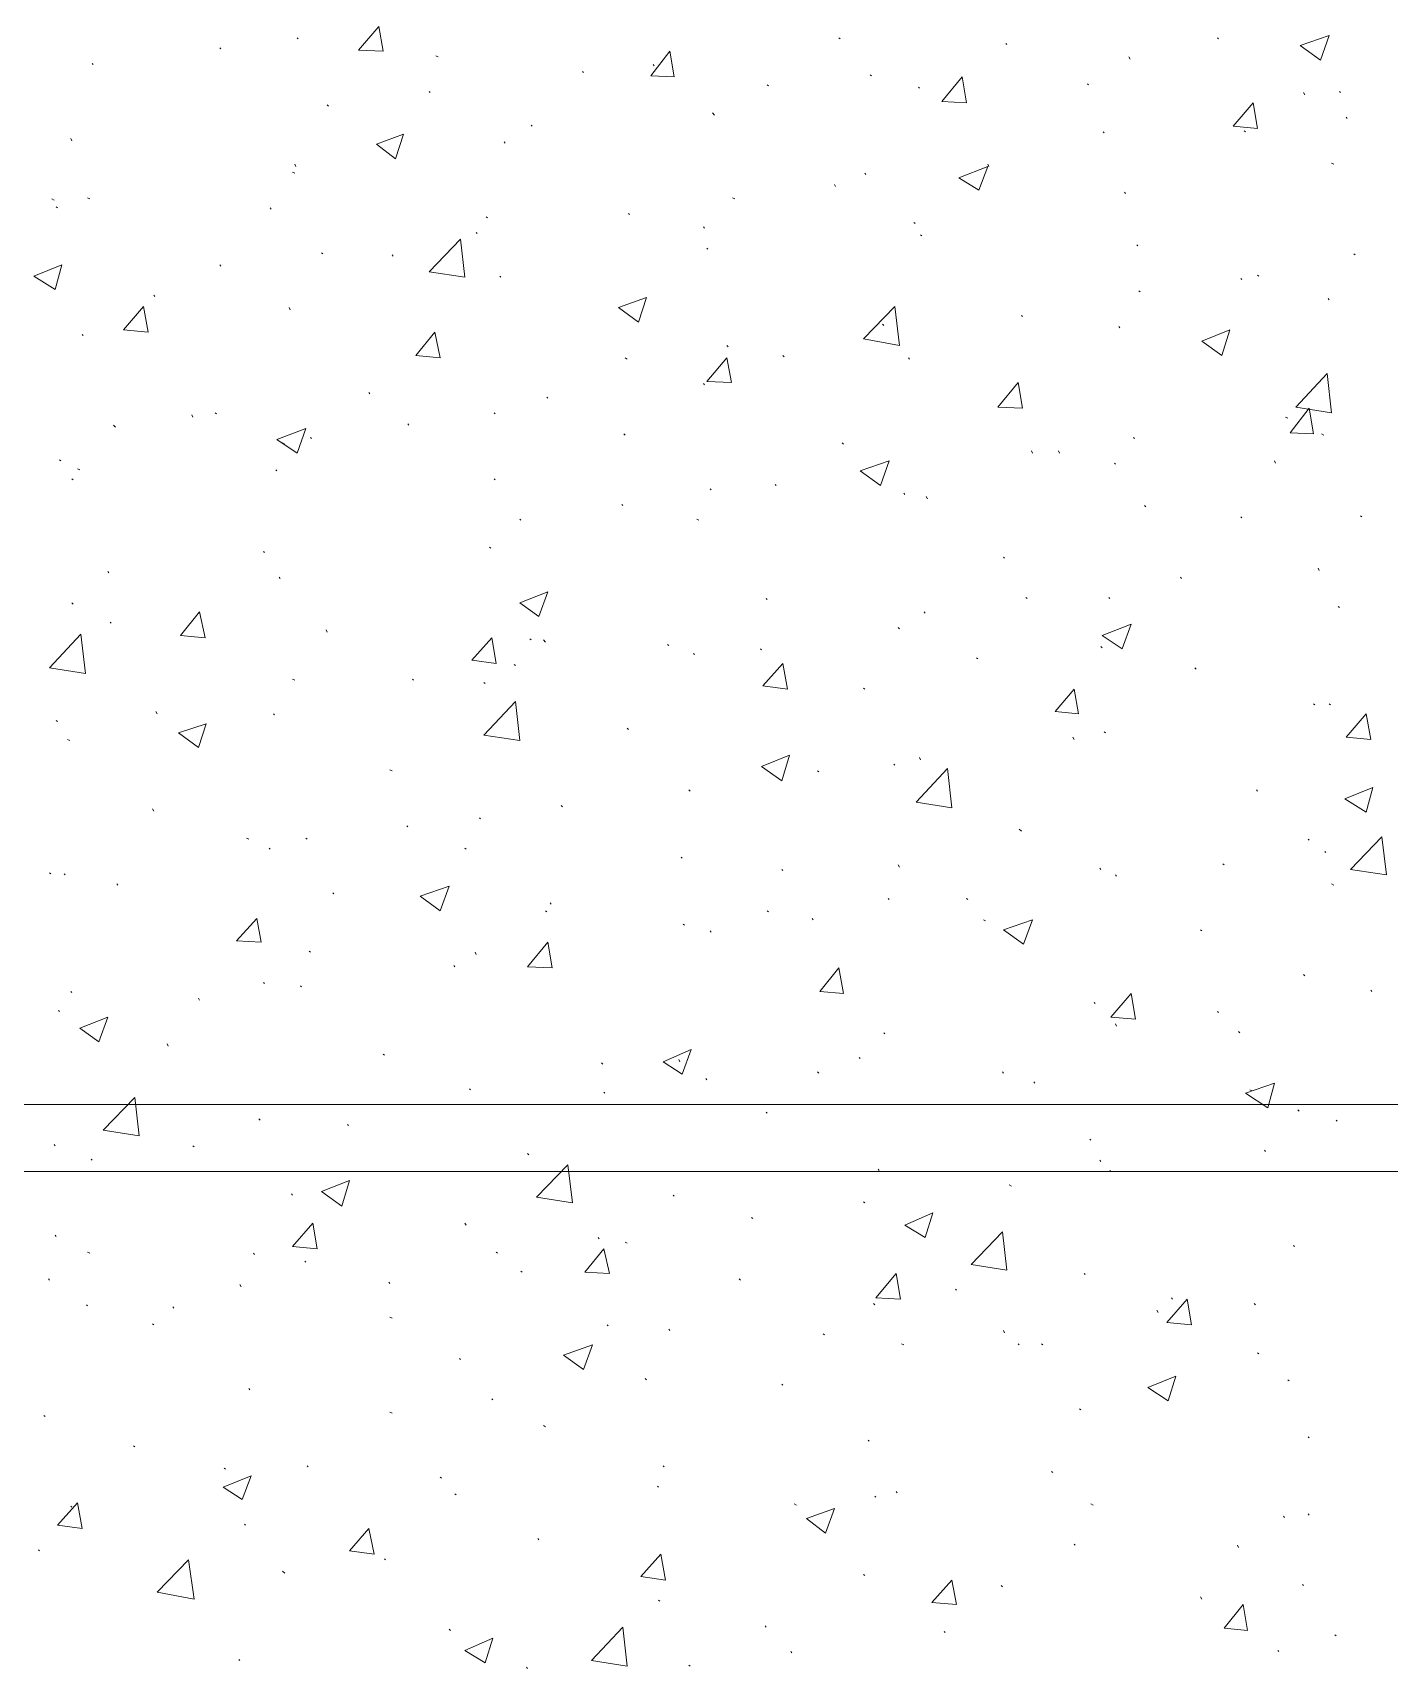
# Model space of a CAD drawing. Header units: millimetres. Extents: x 2928 to 3112, y 1220 to 1280.
# Drawn here: x 2945.45 to 2947.469, y 1255.77 to 1258.21 of the extents above; entities that cross this region are included whole.
import ezdxf

# ---------------------------------------------------------------- set-up
doc = ezdxf.new("R2010")
doc.units = ezdxf.units.MM

msp = doc.modelspace()

# ---------------------------------------------------------------- linework, layer by layer
at = {"color": 253, "linetype": 'Continuous', "lineweight": 5, "true_color": 0x9a9a9a}
for points in [[(2961.2116, 1241.9003), (2942.08633, 1241.9003), (2942.08633, 1247.74538), (2950.25144, 1247.74538), (2950.25144, 1256.61384), (2942.08633, 1256.61384), (2942.08633, 1261.45224), (2961.2116, 1261.45224), (2961.2116, 1249.1904)], [(2941.98633, 1247.84538), (2950.14978, 1247.84538), (2950.14978, 1256.51384), (2941.98633, 1256.51384)]]:
    msp.add_lwpolyline(points, dxfattribs=at)
at = {"color": 92, "linetype": 'Continuous', "lineweight": 13, "true_color": 0x00b800}
for points in [[(2945.93472, 1258.18386), (2945.96472, 1258.21886), (2945.96472, 1258.21886)], [(2945.97138, 1258.1822), (2945.96472, 1258.21886), (2945.96472, 1258.21886)], [(2947.3364, 1258.19053), (2947.37974, 1258.20553), (2947.37974, 1258.20553)], [(2947.3664, 1258.16886), (2947.37974, 1258.20553), (2947.37974, 1258.20553)], [(2945.72971, 1258.18553), (2945.72805, 1258.1872), (2945.72805, 1258.1872)], [(2945.84472, 1258.20053), (2945.84305, 1258.2022), (2945.84305, 1258.2022)], [(2945.93472, 1258.18386), (2945.97138, 1258.1822), (2945.97138, 1258.1822)], [(2946.36972, 1258.14553), (2946.39806, 1258.1822), (2946.39806, 1258.1822)], [(2946.40472, 1258.14386), (2946.39806, 1258.1822), (2946.39806, 1258.1822)], [(2946.65139, 1258.20053), (2946.64973, 1258.2022), (2946.64973, 1258.2022)], [(2946.89973, 1258.1922), (2946.89806, 1258.19386), (2946.89806, 1258.19386)], [(2947.21473, 1258.20053), (2947.21307, 1258.2022), (2947.21307, 1258.2022)], [(2947.3364, 1258.19053), (2947.3664, 1258.16886), (2947.3664, 1258.16886)], [(2945.53971, 1258.1622), (2945.53804, 1258.16386), (2945.53804, 1258.16386)], [(2946.05305, 1258.17386), (2946.04972, 1258.17553), (2946.04972, 1258.17553)], [(2946.37472, 1258.16053), (2946.37306, 1258.1622), (2946.37306, 1258.1622)], [(2947.08307, 1258.17053), (2947.0814, 1258.17386), (2947.0814, 1258.17386)], [(2946.26972, 1258.15053), (2946.26805, 1258.1522), (2946.26805, 1258.1522)], [(2946.36972, 1258.14553), (2946.40472, 1258.14386), (2946.40472, 1258.14386)], [(2946.54473, 1258.13053), (2946.54306, 1258.1322), (2946.54306, 1258.1322)], [(2946.69806, 1258.14553), (2946.69639, 1258.1472), (2946.69639, 1258.1472)], [(2946.80306, 1258.1072), (2946.83306, 1258.14386), (2946.83306, 1258.14386)], [(2946.83973, 1258.10553), (2946.83306, 1258.14386), (2946.83306, 1258.14386)], [(2947.0214, 1258.1322), (2947.01973, 1258.13386), (2947.01973, 1258.13386)], [(2946.04138, 1258.12053), (2946.03972, 1258.1222), (2946.03972, 1258.1222)], [(2946.76973, 1258.1272), (2946.76806, 1258.12886), (2946.76806, 1258.12886)], [(2946.80306, 1258.1072), (2946.83973, 1258.10553), (2946.83973, 1258.10553)], [(2947.34307, 1258.1172), (2947.3414, 1258.12053), (2947.3414, 1258.12053)], [(2947.3964, 1258.12053), (2947.39474, 1258.1222), (2947.39474, 1258.1222)], [(2945.88972, 1258.10053), (2945.88805, 1258.1022), (2945.88805, 1258.1022)], [(2946.46472, 1258.08719), (2946.46139, 1258.09053), (2946.46139, 1258.09053)], [(2947.2364, 1258.07053), (2947.2664, 1258.10553), (2947.2664, 1258.10553)], [(2947.27307, 1258.06719), (2947.2664, 1258.10553), (2947.2664, 1258.10553)], [(2947.4064, 1258.08219), (2947.40474, 1258.08386), (2947.40474, 1258.08386)], [(2945.96138, 1258.04386), (2946.00138, 1258.05886), (2946.00138, 1258.05886)], [(2945.98972, 1258.02219), (2946.00138, 1258.05886), (2946.00138, 1258.05886)], [(2946.19305, 1258.07053), (2946.19139, 1258.07219), (2946.19139, 1258.07219)], [(2947.04473, 1258.06053), (2947.04307, 1258.06219), (2947.04307, 1258.06219)], [(2947.2364, 1258.07053), (2947.27307, 1258.06719), (2947.27307, 1258.06719)], [(2947.25474, 1258.06219), (2947.25307, 1258.06386), (2947.25307, 1258.06386)], [(2945.50804, 1258.04886), (2945.50638, 1258.05219), (2945.50638, 1258.05219)], [(2945.96138, 1258.04386), (2945.98972, 1258.02219), (2945.98972, 1258.02219)], [(2946.15305, 1258.04553), (2946.15139, 1258.04719), (2946.15139, 1258.04719)], [(2945.84138, 1258.01053), (2945.83972, 1258.01386), (2945.83972, 1258.01386)], [(2946.82806, 1257.99386), (2946.8714, 1258.01053), (2946.8714, 1258.01053)], [(2946.85806, 1257.97553), (2946.8714, 1258.01053), (2946.8714, 1258.01053)], [(2946.87306, 1258.01053), (2946.8714, 1258.01386), (2946.8714, 1258.01386)], [(2947.3864, 1258.01386), (2947.38307, 1258.01553), (2947.38307, 1258.01553)], [(2945.83972, 1258.00053), (2945.83638, 1258.00219), (2945.83638, 1258.00219)], [(2946.68973, 1257.99886), (2946.68806, 1258.00053), (2946.68806, 1258.00053)], [(2946.82806, 1257.99386), (2946.85806, 1257.97553), (2946.85806, 1257.97553)], [(2945.48138, 1257.96053), (2945.47804, 1257.96219), (2945.47804, 1257.96219)], [(2945.53471, 1257.96219), (2945.53138, 1257.96386), (2945.53138, 1257.96386)], [(2946.49472, 1257.96219), (2946.49139, 1257.96386), (2946.49139, 1257.96386)], [(2946.64473, 1257.98053), (2946.64306, 1257.98386), (2946.64306, 1257.98386)], [(2947.0764, 1257.97053), (2947.07473, 1257.97219), (2947.07473, 1257.97219)], [(2945.48638, 1257.94886), (2945.48471, 1257.95053), (2945.48471, 1257.95053)], [(2945.80471, 1257.94719), (2945.80305, 1257.94886), (2945.80305, 1257.94886)], [(2946.33806, 1257.93886), (2946.33639, 1257.94053), (2946.33639, 1257.94053)], [(2946.11139, 1257.91053), (2946.10972, 1257.91219), (2946.10972, 1257.91219)], [(2946.12639, 1257.93386), (2946.12472, 1257.93553), (2946.12472, 1257.93553)], [(2946.44972, 1257.91886), (2946.44806, 1257.92053), (2946.44806, 1257.92053)], [(2946.76306, 1257.92553), (2946.7614, 1257.92719), (2946.7614, 1257.92719)], [(2946.03972, 1257.85386), (2946.08639, 1257.90219), (2946.08639, 1257.90219)], [(2946.09305, 1257.84552), (2946.08639, 1257.90219), (2946.08639, 1257.90219)], [(2946.45472, 1257.88719), (2946.45306, 1257.88886), (2946.45306, 1257.88886)], [(2946.77306, 1257.90719), (2946.7714, 1257.90886), (2946.7714, 1257.90886)], [(2947.09473, 1257.89219), (2947.09307, 1257.89386), (2947.09307, 1257.89386)], [(2945.45138, 1257.84719), (2945.49304, 1257.86386), (2945.49304, 1257.86386)], [(2945.48304, 1257.82719), (2945.49304, 1257.86386), (2945.49304, 1257.86386)], [(2945.72971, 1257.86219), (2945.72805, 1257.86386), (2945.72805, 1257.86386)], [(2945.88138, 1257.88053), (2945.87972, 1257.88219), (2945.87972, 1257.88219)], [(2945.98638, 1257.87719), (2945.98472, 1257.87886), (2945.98472, 1257.87886)], [(2947.41807, 1257.87886), (2947.4164, 1257.88053), (2947.4164, 1257.88053)], [(2945.45138, 1257.84719), (2945.48304, 1257.82719), (2945.48304, 1257.82719)], [(2946.03972, 1257.85386), (2946.09305, 1257.84552), (2946.09305, 1257.84552)], [(2946.14639, 1257.84552), (2946.14472, 1257.84719), (2946.14472, 1257.84719)], [(2947.24974, 1257.84219), (2947.24807, 1257.84386), (2947.24807, 1257.84386)], [(2947.27474, 1257.84719), (2947.27307, 1257.84886), (2947.27307, 1257.84886)], [(2945.63138, 1257.81719), (2945.62971, 1257.81886), (2945.62971, 1257.81886)], [(2946.32139, 1257.80052), (2946.36306, 1257.81552), (2946.36306, 1257.81552)], [(2946.35139, 1257.77886), (2946.36306, 1257.81552), (2946.36306, 1257.81552)], [(2947.09807, 1257.82386), (2947.0964, 1257.82552), (2947.0964, 1257.82552)], [(2947.37974, 1257.81219), (2947.37807, 1257.81386), (2947.37807, 1257.81386)], [(2945.58471, 1257.76719), (2945.61471, 1257.80219), (2945.61471, 1257.80219)], [(2945.62138, 1257.76386), (2945.61471, 1257.80219), (2945.61471, 1257.80219)], [(2945.83305, 1257.79719), (2945.83138, 1257.80052), (2945.83138, 1257.80052)], [(2946.32139, 1257.80052), (2946.35139, 1257.77886), (2946.35139, 1257.77886)], [(2946.68639, 1257.75386), (2946.73306, 1257.80219), (2946.73306, 1257.80219)], [(2946.73973, 1257.74386), (2946.73306, 1257.80219), (2946.73306, 1257.80219)], [(2945.58471, 1257.76719), (2945.62138, 1257.76386), (2945.62138, 1257.76386)], [(2946.71639, 1257.77386), (2946.71473, 1257.77552), (2946.71473, 1257.77552)], [(2946.92306, 1257.78719), (2946.9214, 1257.78886), (2946.9214, 1257.78886)], [(2947.06807, 1257.77052), (2947.0664, 1257.77219), (2947.0664, 1257.77219)], [(2947.18973, 1257.75052), (2947.2314, 1257.76719), (2947.2314, 1257.76719)], [(2947.21973, 1257.72886), (2947.2314, 1257.76719), (2947.2314, 1257.76719)], [(2945.52471, 1257.75886), (2945.52304, 1257.76052), (2945.52304, 1257.76052)], [(2946.01972, 1257.72886), (2946.04805, 1257.76386), (2946.04805, 1257.76386)], [(2946.05638, 1257.72552), (2946.04805, 1257.76386), (2946.04805, 1257.76386)], [(2946.48472, 1257.74219), (2946.48306, 1257.74386), (2946.48306, 1257.74386)], [(2946.68639, 1257.75386), (2946.73973, 1257.74386), (2946.73973, 1257.74386)], [(2947.18973, 1257.75052), (2947.21973, 1257.72886), (2947.21973, 1257.72886)], [(2946.01972, 1257.72886), (2946.05638, 1257.72552), (2946.05638, 1257.72552)], [(2946.33472, 1257.72386), (2946.33139, 1257.72552), (2946.33139, 1257.72552)], [(2946.45306, 1257.69052), (2946.48306, 1257.72552), (2946.48306, 1257.72552)], [(2946.48972, 1257.68886), (2946.48306, 1257.72552), (2946.48306, 1257.72552)], [(2946.56806, 1257.72719), (2946.56639, 1257.72886), (2946.56639, 1257.72886)], [(2946.75473, 1257.72386), (2946.75306, 1257.72552), (2946.75306, 1257.72552)], [(2947.32974, 1257.65219), (2947.3764, 1257.70219), (2947.3764, 1257.70219)], [(2947.38307, 1257.64386), (2947.3764, 1257.70219), (2947.3764, 1257.70219)], [(2945.95138, 1257.67219), (2945.94972, 1257.67386), (2945.94972, 1257.67386)], [(2946.21639, 1257.66552), (2946.21472, 1257.66719), (2946.21472, 1257.66719)], [(2946.44972, 1257.68552), (2946.44806, 1257.68719), (2946.44806, 1257.68719)], [(2946.45306, 1257.69052), (2946.48972, 1257.68886), (2946.48972, 1257.68886)], [(2946.8864, 1257.65219), (2946.9164, 1257.68886), (2946.9164, 1257.68886)], [(2946.92306, 1257.65052), (2946.9164, 1257.68886), (2946.9164, 1257.68886)], [(2945.72305, 1257.64219), (2945.72138, 1257.64386), (2945.72138, 1257.64386)], [(2946.13805, 1257.64219), (2946.13639, 1257.64386), (2946.13639, 1257.64386)], [(2946.8864, 1257.65219), (2946.92306, 1257.65052), (2946.92306, 1257.65052)], [(2947.3214, 1257.61385), (2947.34974, 1257.65052), (2947.34974, 1257.65052)], [(2947.32974, 1257.65219), (2947.38307, 1257.64386), (2947.38307, 1257.64386)], [(2947.3564, 1257.61219), (2947.34974, 1257.65052), (2947.34974, 1257.65052)], [(2945.57304, 1257.62219), (2945.56971, 1257.62552), (2945.56971, 1257.62552)], [(2945.68805, 1257.63719), (2945.68638, 1257.64052), (2945.68638, 1257.64052)], [(2945.81305, 1257.60385), (2945.85638, 1257.62052), (2945.85638, 1257.62052)], [(2945.84305, 1257.58385), (2945.85638, 1257.62052), (2945.85638, 1257.62052)], [(2946.00972, 1257.62552), (2946.00805, 1257.62719), (2946.00805, 1257.62719)], [(2947.31807, 1257.63552), (2947.31474, 1257.63719), (2947.31474, 1257.63719)], [(2945.81305, 1257.60385), (2945.84305, 1257.58385), (2945.84305, 1257.58385)], [(2945.82471, 1257.59719), (2945.82138, 1257.59885), (2945.82138, 1257.59885)], [(2945.86472, 1257.60552), (2945.86305, 1257.60719), (2945.86305, 1257.60719)], [(2946.33139, 1257.61052), (2946.32972, 1257.61219), (2946.32972, 1257.61219)], [(2946.65639, 1257.59719), (2946.65473, 1257.59885), (2946.65473, 1257.59885)], [(2947.08973, 1257.60552), (2947.08807, 1257.60719), (2947.08807, 1257.60719)], [(2947.3214, 1257.61385), (2947.3564, 1257.61219), (2947.3564, 1257.61219)], [(2947.3714, 1257.61052), (2947.36807, 1257.61219), (2947.36807, 1257.61219)], [(2945.49138, 1257.57219), (2945.48971, 1257.57385), (2945.48971, 1257.57385)], [(2946.68139, 1257.55719), (2946.72473, 1257.57219), (2946.72473, 1257.57219)], [(2946.71139, 1257.53552), (2946.72473, 1257.57219), (2946.72473, 1257.57219)], [(2946.93806, 1257.58385), (2946.9364, 1257.58719), (2946.9364, 1257.58719)], [(2946.97806, 1257.58385), (2946.9764, 1257.58719), (2946.9764, 1257.58719)], [(2947.29974, 1257.56885), (2947.29807, 1257.57219), (2947.29807, 1257.57219)], [(2945.50971, 1257.54385), (2945.50804, 1257.54552), (2945.50804, 1257.54552)], [(2945.51971, 1257.55885), (2945.51638, 1257.56052), (2945.51638, 1257.56052)], [(2945.81305, 1257.55719), (2945.81138, 1257.55885), (2945.81138, 1257.55885)], [(2946.13805, 1257.54385), (2946.13639, 1257.54552), (2946.13639, 1257.54552)], [(2946.68139, 1257.55719), (2946.71139, 1257.53552), (2946.71139, 1257.53552)], [(2947.0614, 1257.56719), (2947.05973, 1257.56885), (2947.05973, 1257.56885)], [(2946.45972, 1257.52885), (2946.45806, 1257.53052), (2946.45806, 1257.53052)], [(2946.55639, 1257.53552), (2946.55473, 1257.53719), (2946.55473, 1257.53719)], [(2946.74806, 1257.52219), (2946.74639, 1257.52385), (2946.74639, 1257.52385)], [(2946.32806, 1257.50552), (2946.32639, 1257.50719), (2946.32639, 1257.50719)], [(2946.7814, 1257.51552), (2946.77973, 1257.51885), (2946.77973, 1257.51885)], [(2947.1064, 1257.50385), (2947.10473, 1257.50552), (2947.10473, 1257.50552)], [(2946.17639, 1257.48385), (2946.17472, 1257.48552), (2946.17472, 1257.48552)], [(2946.44139, 1257.48385), (2946.43806, 1257.48552), (2946.43806, 1257.48552)], [(2947.24974, 1257.48719), (2947.24807, 1257.48885), (2947.24807, 1257.48885)], [(2947.42807, 1257.48885), (2947.4264, 1257.49052), (2947.4264, 1257.49052)], [(2945.79471, 1257.43552), (2945.79305, 1257.43719), (2945.79305, 1257.43719)], [(2946.13139, 1257.44219), (2946.12972, 1257.44385), (2946.12972, 1257.44385)], [(2946.8964, 1257.42719), (2946.89473, 1257.42885), (2946.89473, 1257.42885)], [(2945.56304, 1257.40552), (2945.56138, 1257.40719), (2945.56138, 1257.40719)], [(2945.81805, 1257.39719), (2945.81638, 1257.39885), (2945.81638, 1257.39885)], [(2947.15973, 1257.39719), (2947.15807, 1257.39885), (2947.15807, 1257.39885)], [(2947.36474, 1257.40885), (2947.36307, 1257.41219), (2947.36307, 1257.41219)], [(2946.17472, 1257.36052), (2946.21639, 1257.37718), (2946.21639, 1257.37718)], [(2946.20305, 1257.34052), (2946.21639, 1257.37718), (2946.21639, 1257.37718)], [(2945.50971, 1257.35885), (2945.50804, 1257.36052), (2945.50804, 1257.36052)], [(2946.17472, 1257.36052), (2946.20305, 1257.34052), (2946.20305, 1257.34052)], [(2946.54306, 1257.36552), (2946.54139, 1257.36718), (2946.54139, 1257.36718)], [(2946.92973, 1257.36718), (2946.92806, 1257.36885), (2946.92806, 1257.36885)], [(2947.05307, 1257.36718), (2947.0514, 1257.36885), (2947.0514, 1257.36885)], [(2947.39474, 1257.35385), (2947.39307, 1257.35552), (2947.39307, 1257.35552)], [(2945.56638, 1257.33052), (2945.56471, 1257.33218), (2945.56471, 1257.33218)], [(2945.66971, 1257.31218), (2945.69805, 1257.34718), (2945.69805, 1257.34718)], [(2945.70638, 1257.30885), (2945.69805, 1257.34718), (2945.69805, 1257.34718)], [(2946.77806, 1257.34552), (2946.7764, 1257.34718), (2946.7764, 1257.34718)], [(2947.0414, 1257.31218), (2947.08473, 1257.32885), (2947.08473, 1257.32885)], [(2947.0714, 1257.29218), (2947.08473, 1257.32885), (2947.08473, 1257.32885)], [(2945.47471, 1257.26385), (2945.52138, 1257.31385), (2945.52138, 1257.31385)], [(2945.52804, 1257.25552), (2945.52138, 1257.31385), (2945.52138, 1257.31385)], [(2945.66971, 1257.31218), (2945.70638, 1257.30885), (2945.70638, 1257.30885)], [(2945.88805, 1257.31718), (2945.88638, 1257.32052), (2945.88638, 1257.32052)], [(2946.10305, 1257.27552), (2946.13305, 1257.30885), (2946.13305, 1257.30885)], [(2946.13972, 1257.27052), (2946.13305, 1257.30885), (2946.13305, 1257.30885)], [(2946.19139, 1257.30552), (2946.18972, 1257.30718), (2946.18972, 1257.30718)], [(2946.21305, 1257.30218), (2946.20972, 1257.30552), (2946.20972, 1257.30552)], [(2946.73973, 1257.32218), (2946.73806, 1257.32385), (2946.73806, 1257.32385)], [(2947.0414, 1257.31218), (2947.0714, 1257.29218), (2947.0714, 1257.29218)], [(2946.39639, 1257.29718), (2946.39472, 1257.29885), (2946.39472, 1257.29885)], [(2946.43472, 1257.28385), (2946.43306, 1257.28552), (2946.43306, 1257.28552)], [(2946.53473, 1257.29052), (2946.53306, 1257.29218), (2946.53306, 1257.29218)], [(2946.8564, 1257.27718), (2946.85473, 1257.27885), (2946.85473, 1257.27885)], [(2947.0414, 1257.29385), (2947.03973, 1257.29552), (2947.03973, 1257.29552)], [(2945.47471, 1257.26385), (2945.52804, 1257.25552), (2945.52804, 1257.25552)], [(2946.10305, 1257.27552), (2946.13972, 1257.27052), (2946.13972, 1257.27052)], [(2946.16805, 1257.26718), (2946.16639, 1257.26885), (2946.16639, 1257.26885)], [(2946.53639, 1257.23718), (2946.56639, 1257.27052), (2946.56639, 1257.27052)], [(2946.57306, 1257.23218), (2946.56639, 1257.27052), (2946.56639, 1257.27052)], [(2947.1814, 1257.26218), (2947.17973, 1257.26385), (2947.17973, 1257.26385)], [(2945.83972, 1257.24552), (2945.83638, 1257.24718), (2945.83638, 1257.24718)], [(2946.01638, 1257.24552), (2946.01472, 1257.24718), (2946.01472, 1257.24718)], [(2946.12305, 1257.24052), (2946.12139, 1257.24218), (2946.12139, 1257.24218)], [(2946.53639, 1257.23718), (2946.57306, 1257.23218), (2946.57306, 1257.23218)], [(2946.68806, 1257.23218), (2946.68639, 1257.23385), (2946.68639, 1257.23385)], [(2946.9714, 1257.19885), (2946.99973, 1257.23218), (2946.99973, 1257.23218)], [(2947.0064, 1257.19552), (2946.99973, 1257.23218), (2946.99973, 1257.23218)], [(2946.12139, 1257.16385), (2946.16805, 1257.21385), (2946.16805, 1257.21385)], [(2946.17472, 1257.15551), (2946.16805, 1257.21385), (2946.16805, 1257.21385)], [(2947.35807, 1257.20885), (2947.3564, 1257.21052), (2947.3564, 1257.21052)], [(2947.3814, 1257.20885), (2947.37974, 1257.21052), (2947.37974, 1257.21052)], [(2945.48638, 1257.18385), (2945.48471, 1257.18552), (2945.48471, 1257.18552)], [(2945.63471, 1257.19552), (2945.63305, 1257.19885), (2945.63305, 1257.19885)], [(2945.66638, 1257.16718), (2945.70805, 1257.18052), (2945.70805, 1257.18052)], [(2945.69638, 1257.14551), (2945.70805, 1257.18052), (2945.70805, 1257.18052)], [(2945.80971, 1257.19385), (2945.80805, 1257.19552), (2945.80805, 1257.19552)], [(2946.9714, 1257.19885), (2947.0064, 1257.19552), (2947.0064, 1257.19552)], [(2947.40474, 1257.16051), (2947.43474, 1257.19552), (2947.43474, 1257.19552)], [(2947.4414, 1257.15718), (2947.43474, 1257.19552), (2947.43474, 1257.19552)], [(2945.50471, 1257.15551), (2945.50138, 1257.15718), (2945.50138, 1257.15718)], [(2945.66638, 1257.16718), (2945.69638, 1257.14551), (2945.69638, 1257.14551)], [(2946.12139, 1257.16385), (2946.17472, 1257.15551), (2946.17472, 1257.15551)], [(2946.33639, 1257.17218), (2946.33472, 1257.17385), (2946.33472, 1257.17385)], [(2946.99973, 1257.15718), (2946.99807, 1257.16051), (2946.99807, 1257.16051)], [(2947.0464, 1257.16718), (2947.04473, 1257.16885), (2947.04473, 1257.16885)], [(2947.40474, 1257.16051), (2947.4414, 1257.15718), (2947.4414, 1257.15718)], [(2946.53473, 1257.11718), (2946.57639, 1257.13385), (2946.57639, 1257.13385)], [(2946.56473, 1257.09551), (2946.57639, 1257.13385), (2946.57639, 1257.13385)], [(2946.7714, 1257.12718), (2946.76973, 1257.13051), (2946.76973, 1257.13051)], [(2945.98472, 1257.11051), (2945.98138, 1257.11218), (2945.98138, 1257.11218)], [(2946.53473, 1257.11718), (2946.56473, 1257.09551), (2946.56473, 1257.09551)], [(2946.61973, 1257.10885), (2946.61806, 1257.11051), (2946.61806, 1257.11051)], [(2946.73306, 1257.11885), (2946.73139, 1257.12051), (2946.73139, 1257.12051)], [(2946.76473, 1257.06385), (2946.8114, 1257.11385), (2946.8114, 1257.11385)], [(2946.81806, 1257.05551), (2946.8114, 1257.11385), (2946.8114, 1257.11385)], [(2946.42806, 1257.08051), (2946.42639, 1257.08218), (2946.42639, 1257.08218)], [(2947.27307, 1257.08051), (2947.2714, 1257.08218), (2947.2714, 1257.08218)], [(2947.40307, 1257.06885), (2947.44474, 1257.08551), (2947.44474, 1257.08551)], [(2947.43474, 1257.04885), (2947.44474, 1257.08551), (2947.44474, 1257.08551)], [(2946.23805, 1257.05718), (2946.23639, 1257.05885), (2946.23639, 1257.05885)], [(2946.76473, 1257.06385), (2946.81806, 1257.05551), (2946.81806, 1257.05551)], [(2947.40307, 1257.06885), (2947.43474, 1257.04885), (2947.43474, 1257.04885)], [(2945.62971, 1257.05051), (2945.62805, 1257.05385), (2945.62805, 1257.05385)], [(2946.11639, 1257.03885), (2946.11472, 1257.04051), (2946.11472, 1257.04051)], [(2945.77138, 1257.00885), (2945.76805, 1257.01051), (2945.76805, 1257.01051)], [(2945.85805, 1257.00885), (2945.85638, 1257.01051), (2945.85638, 1257.01051)], [(2946.00805, 1257.02718), (2946.00638, 1257.02885), (2946.00638, 1257.02885)], [(2946.9214, 1257.02051), (2946.91806, 1257.02385), (2946.91806, 1257.02385)], [(2947.34974, 1257.00718), (2947.34807, 1257.00885), (2947.34807, 1257.00885)], [(2947.4114, 1256.96385), (2947.45807, 1257.01218), (2947.45807, 1257.01218)], [(2947.46474, 1256.95551), (2947.45807, 1257.01218), (2947.45807, 1257.01218)], [(2945.80305, 1256.99385), (2945.80138, 1256.99551), (2945.80138, 1256.99551)], [(2946.09472, 1256.99385), (2946.09305, 1256.99551), (2946.09305, 1256.99551)], [(2947.37474, 1256.98885), (2947.37307, 1256.99051), (2947.37307, 1256.99051)], [(2946.41639, 1256.98051), (2946.41472, 1256.98218), (2946.41472, 1256.98218)], [(2946.56639, 1256.96218), (2946.56473, 1256.96385), (2946.56473, 1256.96385)], [(2946.73973, 1256.96718), (2946.73806, 1256.97051), (2946.73806, 1256.97051)], [(2947.03973, 1256.96385), (2947.03807, 1256.96551), (2947.03807, 1256.96551)], [(2947.22307, 1256.97051), (2947.2214, 1256.97218), (2947.2214, 1256.97218)], [(2947.4114, 1256.96385), (2947.46474, 1256.95551), (2947.46474, 1256.95551)], [(2945.47638, 1256.95718), (2945.47471, 1256.95885), (2945.47471, 1256.95885)], [(2945.49804, 1256.95551), (2945.49638, 1256.95718), (2945.49638, 1256.95718)], [(2945.57638, 1256.94051), (2945.57471, 1256.94218), (2945.57471, 1256.94218)], [(2946.02638, 1256.92384), (2946.06972, 1256.93885), (2946.06972, 1256.93885)], [(2946.05638, 1256.90218), (2946.06972, 1256.93885), (2946.06972, 1256.93885)], [(2947.06307, 1256.95385), (2947.0614, 1256.95551), (2947.0614, 1256.95551)], [(2947.3864, 1256.94051), (2947.38307, 1256.94218), (2947.38307, 1256.94218)], [(2945.89805, 1256.92718), (2945.89638, 1256.92884), (2945.89638, 1256.92884)], [(2946.02638, 1256.92384), (2946.05638, 1256.90218), (2946.05638, 1256.90218)], [(2946.22139, 1256.91218), (2946.21972, 1256.91384), (2946.21972, 1256.91384)], [(2946.72473, 1256.91884), (2946.72306, 1256.92051), (2946.72306, 1256.92051)], [(2946.8414, 1256.91884), (2946.83973, 1256.92051), (2946.83973, 1256.92051)], [(2945.75305, 1256.85718), (2945.78305, 1256.89051), (2945.78305, 1256.89051)], [(2945.78971, 1256.85551), (2945.78305, 1256.89051), (2945.78305, 1256.89051)], [(2946.21472, 1256.90051), (2946.21305, 1256.90218), (2946.21305, 1256.90218)], [(2946.54473, 1256.90051), (2946.54306, 1256.90218), (2946.54306, 1256.90218)], [(2946.61139, 1256.88884), (2946.60973, 1256.89051), (2946.60973, 1256.89051)], [(2946.86806, 1256.88718), (2946.86473, 1256.88884), (2946.86473, 1256.88884)], [(2946.89473, 1256.87384), (2946.93806, 1256.88884), (2946.93806, 1256.88884)], [(2946.92473, 1256.85218), (2946.93806, 1256.88884), (2946.93806, 1256.88884)], [(2946.41972, 1256.88051), (2946.41806, 1256.88218), (2946.41806, 1256.88218)], [(2946.45972, 1256.87051), (2946.45806, 1256.87218), (2946.45806, 1256.87218)], [(2946.89473, 1256.87384), (2946.92473, 1256.85218), (2946.92473, 1256.85218)], [(2947.18973, 1256.87218), (2947.18807, 1256.87384), (2947.18807, 1256.87384)], [(2945.75305, 1256.85718), (2945.78971, 1256.85551), (2945.78971, 1256.85551)], [(2945.86305, 1256.84051), (2945.86138, 1256.84218), (2945.86138, 1256.84218)], [(2946.10972, 1256.83718), (2946.10805, 1256.84051), (2946.10805, 1256.84051)], [(2946.18639, 1256.81884), (2946.21639, 1256.85551), (2946.21639, 1256.85551)], [(2946.22305, 1256.81718), (2946.21639, 1256.85551), (2946.21639, 1256.85551)], [(2946.07805, 1256.81884), (2946.07639, 1256.82051), (2946.07639, 1256.82051)], [(2946.18639, 1256.81884), (2946.22305, 1256.81718), (2946.22305, 1256.81718)], [(2946.62139, 1256.78218), (2946.64973, 1256.81718), (2946.64973, 1256.81718)], [(2946.65639, 1256.77884), (2946.64973, 1256.81718), (2946.64973, 1256.81718)], [(2945.79471, 1256.79384), (2945.79305, 1256.79551), (2945.79305, 1256.79551)], [(2945.84972, 1256.78884), (2945.84805, 1256.79051), (2945.84805, 1256.79051)], [(2947.34307, 1256.80551), (2947.3414, 1256.80718), (2947.3414, 1256.80718)], [(2945.50804, 1256.78051), (2945.50638, 1256.78218), (2945.50638, 1256.78218)], [(2945.69805, 1256.76884), (2945.69638, 1256.77218), (2945.69638, 1256.77218)], [(2946.62139, 1256.78218), (2946.65639, 1256.77884), (2946.65639, 1256.77884)], [(2947.0314, 1256.76384), (2947.02973, 1256.76551), (2947.02973, 1256.76551)], [(2947.05473, 1256.74384), (2947.08473, 1256.77884), (2947.08473, 1256.77884)], [(2947.0914, 1256.74051), (2947.08473, 1256.77884), (2947.08473, 1256.77884)], [(2947.44307, 1256.78218), (2947.4414, 1256.78384), (2947.4414, 1256.78384)], [(2945.48971, 1256.75218), (2945.48804, 1256.75384), (2945.48804, 1256.75384)], [(2945.51971, 1256.72718), (2945.56138, 1256.74384), (2945.56138, 1256.74384)], [(2945.54804, 1256.70718), (2945.56138, 1256.74384), (2945.56138, 1256.74384)], [(2947.05473, 1256.74384), (2947.0914, 1256.74051), (2947.0914, 1256.74051)], [(2947.21473, 1256.75051), (2947.21307, 1256.75218), (2947.21307, 1256.75218)], [(2945.51971, 1256.72718), (2945.54804, 1256.70718), (2945.54804, 1256.70718)], [(2946.71806, 1256.71884), (2946.71639, 1256.72051), (2946.71639, 1256.72051)], [(2947.06307, 1256.73051), (2947.0614, 1256.73384), (2947.0614, 1256.73384)], [(2947.2464, 1256.72051), (2947.24474, 1256.72218), (2947.24474, 1256.72218)], [(2945.65138, 1256.70051), (2945.64971, 1256.70384), (2945.64971, 1256.70384)], [(2946.38806, 1256.67717), (2946.42972, 1256.69551), (2946.42972, 1256.69551)], [(2946.41639, 1256.65884), (2946.42972, 1256.69551), (2946.42972, 1256.69551)], [(2945.97305, 1256.68717), (2945.97138, 1256.68884), (2945.97138, 1256.68884)], [(2946.29806, 1256.67384), (2946.29639, 1256.67551), (2946.29639, 1256.67551)], [(2946.38806, 1256.67717), (2946.41639, 1256.65884), (2946.41639, 1256.65884)], [(2946.41306, 1256.67717), (2946.41139, 1256.68051), (2946.41139, 1256.68051)], [(2946.68139, 1256.68217), (2946.67973, 1256.68384), (2946.67973, 1256.68384)], [(2946.45306, 1256.65051), (2946.45139, 1256.65217), (2946.45139, 1256.65217)], [(2946.61973, 1256.66051), (2946.61806, 1256.66217), (2946.61806, 1256.66217)], [(2946.89473, 1256.66051), (2946.89306, 1256.66217), (2946.89306, 1256.66217)], [(2946.9414, 1256.64551), (2946.93973, 1256.64717), (2946.93973, 1256.64717)], [(2947.25474, 1256.63051), (2947.29807, 1256.64551), (2947.29807, 1256.64551)], [(2947.28807, 1256.60884), (2947.29807, 1256.64551), (2947.29807, 1256.64551)], [(2945.55471, 1256.57551), (2945.60138, 1256.62384), (2945.60138, 1256.62384)], [(2945.60805, 1256.56717), (2945.60138, 1256.62384), (2945.60138, 1256.62384)], [(2946.10139, 1256.63551), (2946.09972, 1256.63717), (2946.09972, 1256.63717)], [(2946.30139, 1256.63051), (2946.29972, 1256.63217), (2946.29972, 1256.63217)], [(2947.25474, 1256.63051), (2947.28807, 1256.60884), (2947.28807, 1256.60884)], [(2947.26474, 1256.63384), (2947.2614, 1256.63551), (2947.2614, 1256.63551)], [(2946.54306, 1256.60051), (2946.54139, 1256.60217), (2946.54139, 1256.60217)], [(2947.33474, 1256.60384), (2947.33307, 1256.60551), (2947.33307, 1256.60551)], [(2945.55471, 1256.57551), (2945.60805, 1256.56717), (2945.60805, 1256.56717)], [(2945.78805, 1256.59051), (2945.78638, 1256.59217), (2945.78638, 1256.59217)], [(2945.91972, 1256.58217), (2945.91805, 1256.58384), (2945.91805, 1256.58384)], [(2947.3914, 1256.58884), (2947.38974, 1256.59051), (2947.38974, 1256.59051)], [(2945.48304, 1256.55217), (2945.48138, 1256.55384), (2945.48138, 1256.55384)], [(2945.68971, 1256.55051), (2945.68805, 1256.55217), (2945.68805, 1256.55217)], [(2947.02473, 1256.56051), (2947.02307, 1256.56217), (2947.02307, 1256.56217)], [(2947.28474, 1256.54384), (2947.28307, 1256.54551), (2947.28307, 1256.54551)], [(2945.53804, 1256.53051), (2945.53638, 1256.53217), (2945.53638, 1256.53217)], [(2946.18805, 1256.53884), (2946.18639, 1256.54051), (2946.18639, 1256.54051)], [(2946.19972, 1256.47551), (2946.24639, 1256.52384), (2946.24639, 1256.52384)], [(2946.25305, 1256.46717), (2946.24639, 1256.52384), (2946.24639, 1256.52384)], [(2947.03973, 1256.52884), (2947.03807, 1256.53051), (2947.03807, 1256.53051)], [(2945.87972, 1256.48384), (2945.92138, 1256.50051), (2945.92138, 1256.50051)], [(2945.90972, 1256.46217), (2945.92138, 1256.50051), (2945.92138, 1256.50051)], [(2946.70973, 1256.51551), (2946.70806, 1256.51717), (2946.70806, 1256.51717)], [(2947.05473, 1256.51384), (2947.05307, 1256.51551), (2947.05307, 1256.51551)], [(2945.83638, 1256.47884), (2945.83472, 1256.48051), (2945.83472, 1256.48051)], [(2945.87972, 1256.48384), (2945.90972, 1256.46217), (2945.90972, 1256.46217)], [(2946.19972, 1256.47551), (2946.25305, 1256.46717), (2946.25305, 1256.46717)], [(2946.40472, 1256.47717), (2946.40306, 1256.47884), (2946.40306, 1256.47884)], [(2946.9064, 1256.49217), (2946.90306, 1256.49384), (2946.90306, 1256.49384)], [(2946.68806, 1256.46717), (2946.68639, 1256.46884), (2946.68639, 1256.46884)], [(2946.74806, 1256.43384), (2946.78973, 1256.45217), (2946.78973, 1256.45217)], [(2946.77806, 1256.4155), (2946.78973, 1256.45217), (2946.78973, 1256.45217)], [(2945.83638, 1256.40217), (2945.86638, 1256.43717), (2945.86638, 1256.43717)], [(2945.87305, 1256.39884), (2945.86638, 1256.43717), (2945.86638, 1256.43717)], [(2946.09472, 1256.43384), (2946.09305, 1256.43717), (2946.09305, 1256.43717)], [(2946.52139, 1256.44384), (2946.51972, 1256.4455), (2946.51972, 1256.4455)], [(2946.74806, 1256.43384), (2946.77806, 1256.4155), (2946.77806, 1256.4155)], [(2946.8464, 1256.3755), (2946.89306, 1256.42384), (2946.89306, 1256.42384)], [(2946.89973, 1256.36717), (2946.89306, 1256.42384), (2946.89306, 1256.42384)], [(2945.48471, 1256.41717), (2945.48304, 1256.41884), (2945.48304, 1256.41884)], [(2945.83638, 1256.40217), (2945.87305, 1256.39884), (2945.87305, 1256.39884)], [(2946.27139, 1256.36384), (2946.29972, 1256.39884), (2946.29972, 1256.39884)], [(2946.29305, 1256.41384), (2946.29139, 1256.4155), (2946.29139, 1256.4155)], [(2946.30806, 1256.36217), (2946.29972, 1256.39884), (2946.29972, 1256.39884)], [(2946.33472, 1256.40717), (2946.33139, 1256.40884), (2946.33139, 1256.40884)], [(2947.32807, 1256.40217), (2947.3264, 1256.40384), (2947.3264, 1256.40384)], [(2945.53471, 1256.39217), (2945.53138, 1256.39384), (2945.53138, 1256.39384)], [(2945.77971, 1256.3905), (2945.77805, 1256.39217), (2945.77805, 1256.39217)], [(2945.85638, 1256.37884), (2945.85472, 1256.3805), (2945.85472, 1256.3805)], [(2946.14139, 1256.39217), (2946.13972, 1256.39384), (2946.13972, 1256.39384)], [(2946.8464, 1256.3755), (2946.89973, 1256.36717), (2946.89973, 1256.36717)], [(2945.47471, 1256.35217), (2945.47304, 1256.35384), (2945.47304, 1256.35384)], [(2946.17805, 1256.36384), (2946.17639, 1256.3655), (2946.17639, 1256.3655)], [(2946.27139, 1256.36384), (2946.30806, 1256.36217), (2946.30806, 1256.36217)], [(2946.50306, 1256.35217), (2946.50139, 1256.35384), (2946.50139, 1256.35384)], [(2946.70473, 1256.3255), (2946.73473, 1256.36217), (2946.73473, 1256.36217)], [(2946.74139, 1256.32384), (2946.73473, 1256.36217), (2946.73473, 1256.36217)], [(2947.0164, 1256.3605), (2947.01473, 1256.36217), (2947.01473, 1256.36217)], [(2945.75971, 1256.34217), (2945.75805, 1256.3455), (2945.75805, 1256.3455)], [(2945.98138, 1256.34717), (2945.97972, 1256.34884), (2945.97972, 1256.34884)], [(2946.70473, 1256.3255), (2946.74139, 1256.32384), (2946.74139, 1256.32384)], [(2946.82473, 1256.33717), (2946.82306, 1256.33884), (2946.82306, 1256.33884)], [(2947.1464, 1256.32384), (2947.14473, 1256.3255), (2947.14473, 1256.3255)], [(2945.53138, 1256.31384), (2945.52971, 1256.3155), (2945.52971, 1256.3155)], [(2945.65971, 1256.3105), (2945.65805, 1256.31217), (2945.65805, 1256.31217)], [(2946.70306, 1256.3155), (2946.70139, 1256.31717), (2946.70139, 1256.31717)], [(2947.12473, 1256.30384), (2947.12307, 1256.30717), (2947.12307, 1256.30717)], [(2947.13807, 1256.28884), (2947.16807, 1256.32384), (2947.16807, 1256.32384)], [(2947.17473, 1256.2855), (2947.16807, 1256.32384), (2947.16807, 1256.32384)], [(2947.26974, 1256.3155), (2947.26807, 1256.31717), (2947.26807, 1256.31717)], [(2945.62971, 1256.2855), (2945.62805, 1256.28717), (2945.62805, 1256.28717)], [(2945.98472, 1256.2955), (2945.98138, 1256.29717), (2945.98138, 1256.29717)], [(2946.30639, 1256.28384), (2946.30472, 1256.2855), (2946.30472, 1256.2855)], [(2946.39806, 1256.27717), (2946.39639, 1256.27884), (2946.39639, 1256.27884)], [(2946.8964, 1256.27384), (2946.89473, 1256.27717), (2946.89473, 1256.27717)], [(2947.13807, 1256.28884), (2947.17473, 1256.2855), (2947.17473, 1256.2855)], [(2946.23972, 1256.2405), (2946.28305, 1256.2555), (2946.28305, 1256.2555)], [(2946.26972, 1256.21883), (2946.28305, 1256.2555), (2946.28305, 1256.2555)], [(2946.62806, 1256.2705), (2946.62639, 1256.27217), (2946.62639, 1256.27217)], [(2946.74639, 1256.2555), (2946.74306, 1256.25717), (2946.74306, 1256.25717)], [(2946.91806, 1256.2555), (2946.9164, 1256.25717), (2946.9164, 1256.25717)], [(2946.95306, 1256.2555), (2946.9514, 1256.25717), (2946.9514, 1256.25717)], [(2946.08639, 1256.23384), (2946.08472, 1256.2355), (2946.08472, 1256.2355)], [(2946.23972, 1256.2405), (2946.26972, 1256.21883), (2946.26972, 1256.21883)], [(2947.27474, 1256.24217), (2947.27307, 1256.24384), (2947.27307, 1256.24384)], [(2946.36306, 1256.20383), (2946.36139, 1256.2055), (2946.36139, 1256.2055)], [(2947.10973, 1256.19217), (2947.1514, 1256.20883), (2947.1514, 1256.20883)], [(2947.13973, 1256.17217), (2947.1514, 1256.20883), (2947.1514, 1256.20883)], [(2947.31974, 1256.20217), (2947.31807, 1256.20383), (2947.31807, 1256.20383)], [(2945.77305, 1256.18883), (2945.77138, 1256.1905), (2945.77138, 1256.1905)], [(2946.56639, 1256.1955), (2946.56473, 1256.19717), (2946.56473, 1256.19717)], [(2947.10973, 1256.19217), (2947.13973, 1256.17217), (2947.13973, 1256.17217)], [(2945.98472, 1256.15383), (2945.98138, 1256.1555), (2945.98138, 1256.1555)], [(2946.13472, 1256.17383), (2946.13305, 1256.1755), (2946.13305, 1256.1755)], [(2947.00973, 1256.15883), (2947.00807, 1256.1605), (2947.00807, 1256.1605)], [(2945.46804, 1256.14883), (2945.46638, 1256.1505), (2945.46638, 1256.1505)], [(2946.21305, 1256.13383), (2946.20972, 1256.1355), (2946.20972, 1256.1355)], [(2946.69473, 1256.11217), (2946.69306, 1256.11383), (2946.69306, 1256.11383)], [(2947.34974, 1256.11717), (2947.34807, 1256.11883), (2947.34807, 1256.11883)], [(2945.60138, 1256.10383), (2945.59971, 1256.1055), (2945.59971, 1256.1055)], [(2945.73305, 1256.04383), (2945.77471, 1256.0605), (2945.77471, 1256.0605)], [(2945.73638, 1256.0705), (2945.73471, 1256.07217), (2945.73471, 1256.07217)], [(2945.76138, 1256.0255), (2945.77471, 1256.0605), (2945.77471, 1256.0605)], [(2945.85972, 1256.07383), (2945.85805, 1256.0755), (2945.85805, 1256.0755)], [(2946.05805, 1256.05717), (2946.05638, 1256.05883), (2946.05638, 1256.05883)], [(2946.38972, 1256.07383), (2946.38806, 1256.0755), (2946.38806, 1256.0755)], [(2946.96806, 1256.0655), (2946.9664, 1256.06717), (2946.9664, 1256.06717)], [(2945.73305, 1256.04383), (2945.76138, 1256.0255), (2945.76138, 1256.0255)], [(2946.07972, 1256.03217), (2946.07805, 1256.03383), (2946.07805, 1256.03383)], [(2946.38139, 1256.04383), (2946.37972, 1256.0455), (2946.37972, 1256.0455)], [(2946.73639, 1256.0355), (2946.73473, 1256.03717), (2946.73473, 1256.03717)], [(2945.48638, 1255.98716), (2945.51638, 1256.0205), (2945.51638, 1256.0205)], [(2945.50804, 1256.01383), (2945.50638, 1256.0155), (2945.50638, 1256.0155)], [(2945.52304, 1255.98216), (2945.51638, 1256.0205), (2945.51638, 1256.0205)], [(2946.58639, 1256.01717), (2946.58306, 1256.01883), (2946.58306, 1256.01883)], [(2946.60139, 1255.99717), (2946.64306, 1256.01217), (2946.64306, 1256.01217)], [(2946.62973, 1255.9755), (2946.64306, 1256.01217), (2946.64306, 1256.01217)], [(2946.70473, 1256.02883), (2946.70306, 1256.0305), (2946.70306, 1256.0305)], [(2947.02807, 1256.01717), (2947.02473, 1256.01883), (2947.02473, 1256.01883)], [(2945.48638, 1255.98716), (2945.52304, 1255.98216), (2945.52304, 1255.98216)], [(2945.76638, 1255.98716), (2945.76471, 1255.98883), (2945.76471, 1255.98883)], [(2946.60139, 1255.99717), (2946.62973, 1255.9755), (2946.62973, 1255.9755)], [(2947.31307, 1255.99883), (2947.3114, 1256.0005), (2947.3114, 1256.0005)], [(2947.34974, 1256.00217), (2947.34807, 1256.00383), (2947.34807, 1256.00383)], [(2945.92138, 1255.94883), (2945.94972, 1255.98216), (2945.94972, 1255.98216)], [(2945.95805, 1255.94383), (2945.94972, 1255.98216), (2945.94972, 1255.98216)], [(2946.20305, 1255.9655), (2946.20139, 1255.96716), (2946.20139, 1255.96716)], [(2945.45971, 1255.94883), (2945.45804, 1255.9505), (2945.45804, 1255.9505)], [(2945.63471, 1255.88716), (2945.68138, 1255.9355), (2945.68138, 1255.9355)], [(2945.68971, 1255.87716), (2945.68138, 1255.9355), (2945.68138, 1255.9355)], [(2945.92138, 1255.94883), (2945.95805, 1255.94383), (2945.95805, 1255.94383)], [(2945.97472, 1255.9355), (2945.97305, 1255.93716), (2945.97305, 1255.93716)], [(2946.35472, 1255.9105), (2946.38472, 1255.94383), (2946.38472, 1255.94383)], [(2946.39139, 1255.9055), (2946.38472, 1255.94383), (2946.38472, 1255.94383)], [(2947.0014, 1255.95716), (2946.99973, 1255.95883), (2946.99973, 1255.95883)], [(2947.24474, 1255.95383), (2947.24307, 1255.95716), (2947.24307, 1255.95716)], [(2945.82471, 1255.9155), (2945.82138, 1255.91883), (2945.82138, 1255.91883)], [(2946.35472, 1255.9105), (2946.39139, 1255.9055), (2946.39139, 1255.9055)], [(2946.68806, 1255.91216), (2946.68639, 1255.91383), (2946.68639, 1255.91383)], [(2945.63471, 1255.88716), (2945.68971, 1255.87716), (2945.68971, 1255.87716)], [(2946.78806, 1255.87216), (2946.81806, 1255.9055), (2946.81806, 1255.9055)], [(2946.82473, 1255.86883), (2946.81806, 1255.9055), (2946.81806, 1255.9055)], [(2946.89306, 1255.8955), (2946.8914, 1255.89716), (2946.8914, 1255.89716)], [(2947.3414, 1255.89716), (2947.33974, 1255.89883), (2947.33974, 1255.89883)], [(2946.38306, 1255.87383), (2946.38139, 1255.8755), (2946.38139, 1255.8755)], [(2946.78806, 1255.87216), (2946.82473, 1255.86883), (2946.82473, 1255.86883)], [(2947.18973, 1255.87716), (2947.18807, 1255.8805), (2947.18807, 1255.8805)], [(2947.22307, 1255.83383), (2947.2514, 1255.86883), (2947.2514, 1255.86883)], [(2947.25807, 1255.8305), (2947.2514, 1255.86883), (2947.2514, 1255.86883)], [(2946.54139, 1255.8355), (2946.53973, 1255.83716), (2946.53973, 1255.83716)], [(2946.07139, 1255.8305), (2946.06972, 1255.83216), (2946.06972, 1255.83216)], [(2946.09305, 1255.8005), (2946.13472, 1255.81883), (2946.13472, 1255.81883)], [(2946.12305, 1255.78216), (2946.13472, 1255.81883), (2946.13472, 1255.81883)], [(2946.28139, 1255.7855), (2946.32806, 1255.8355), (2946.32806, 1255.8355)], [(2946.33472, 1255.77716), (2946.32806, 1255.8355), (2946.32806, 1255.8355)], [(2946.80806, 1255.82716), (2946.8064, 1255.82883), (2946.8064, 1255.82883)], [(2947.22307, 1255.83383), (2947.25807, 1255.8305), (2947.25807, 1255.8305)], [(2947.38974, 1255.82216), (2947.38807, 1255.82383), (2947.38807, 1255.82383)], [(2946.09305, 1255.8005), (2946.12305, 1255.78216), (2946.12305, 1255.78216)], [(2946.57973, 1255.79716), (2946.57806, 1255.79883), (2946.57806, 1255.79883)], [(2947.30474, 1255.79883), (2947.30307, 1255.8005), (2947.30307, 1255.8005)], [(2945.75805, 1255.7855), (2945.75638, 1255.78716), (2945.75638, 1255.78716)], [(2946.18639, 1255.77383), (2946.18472, 1255.7755), (2946.18472, 1255.7755)], [(2946.28139, 1255.7855), (2946.33472, 1255.77716), (2946.33472, 1255.77716)], [(2946.42806, 1255.77716), (2946.42639, 1255.77883), (2946.42639, 1255.77883)]]:
    msp.add_lwpolyline(points, dxfattribs=at)

doc.saveas('drawing.dxf')
